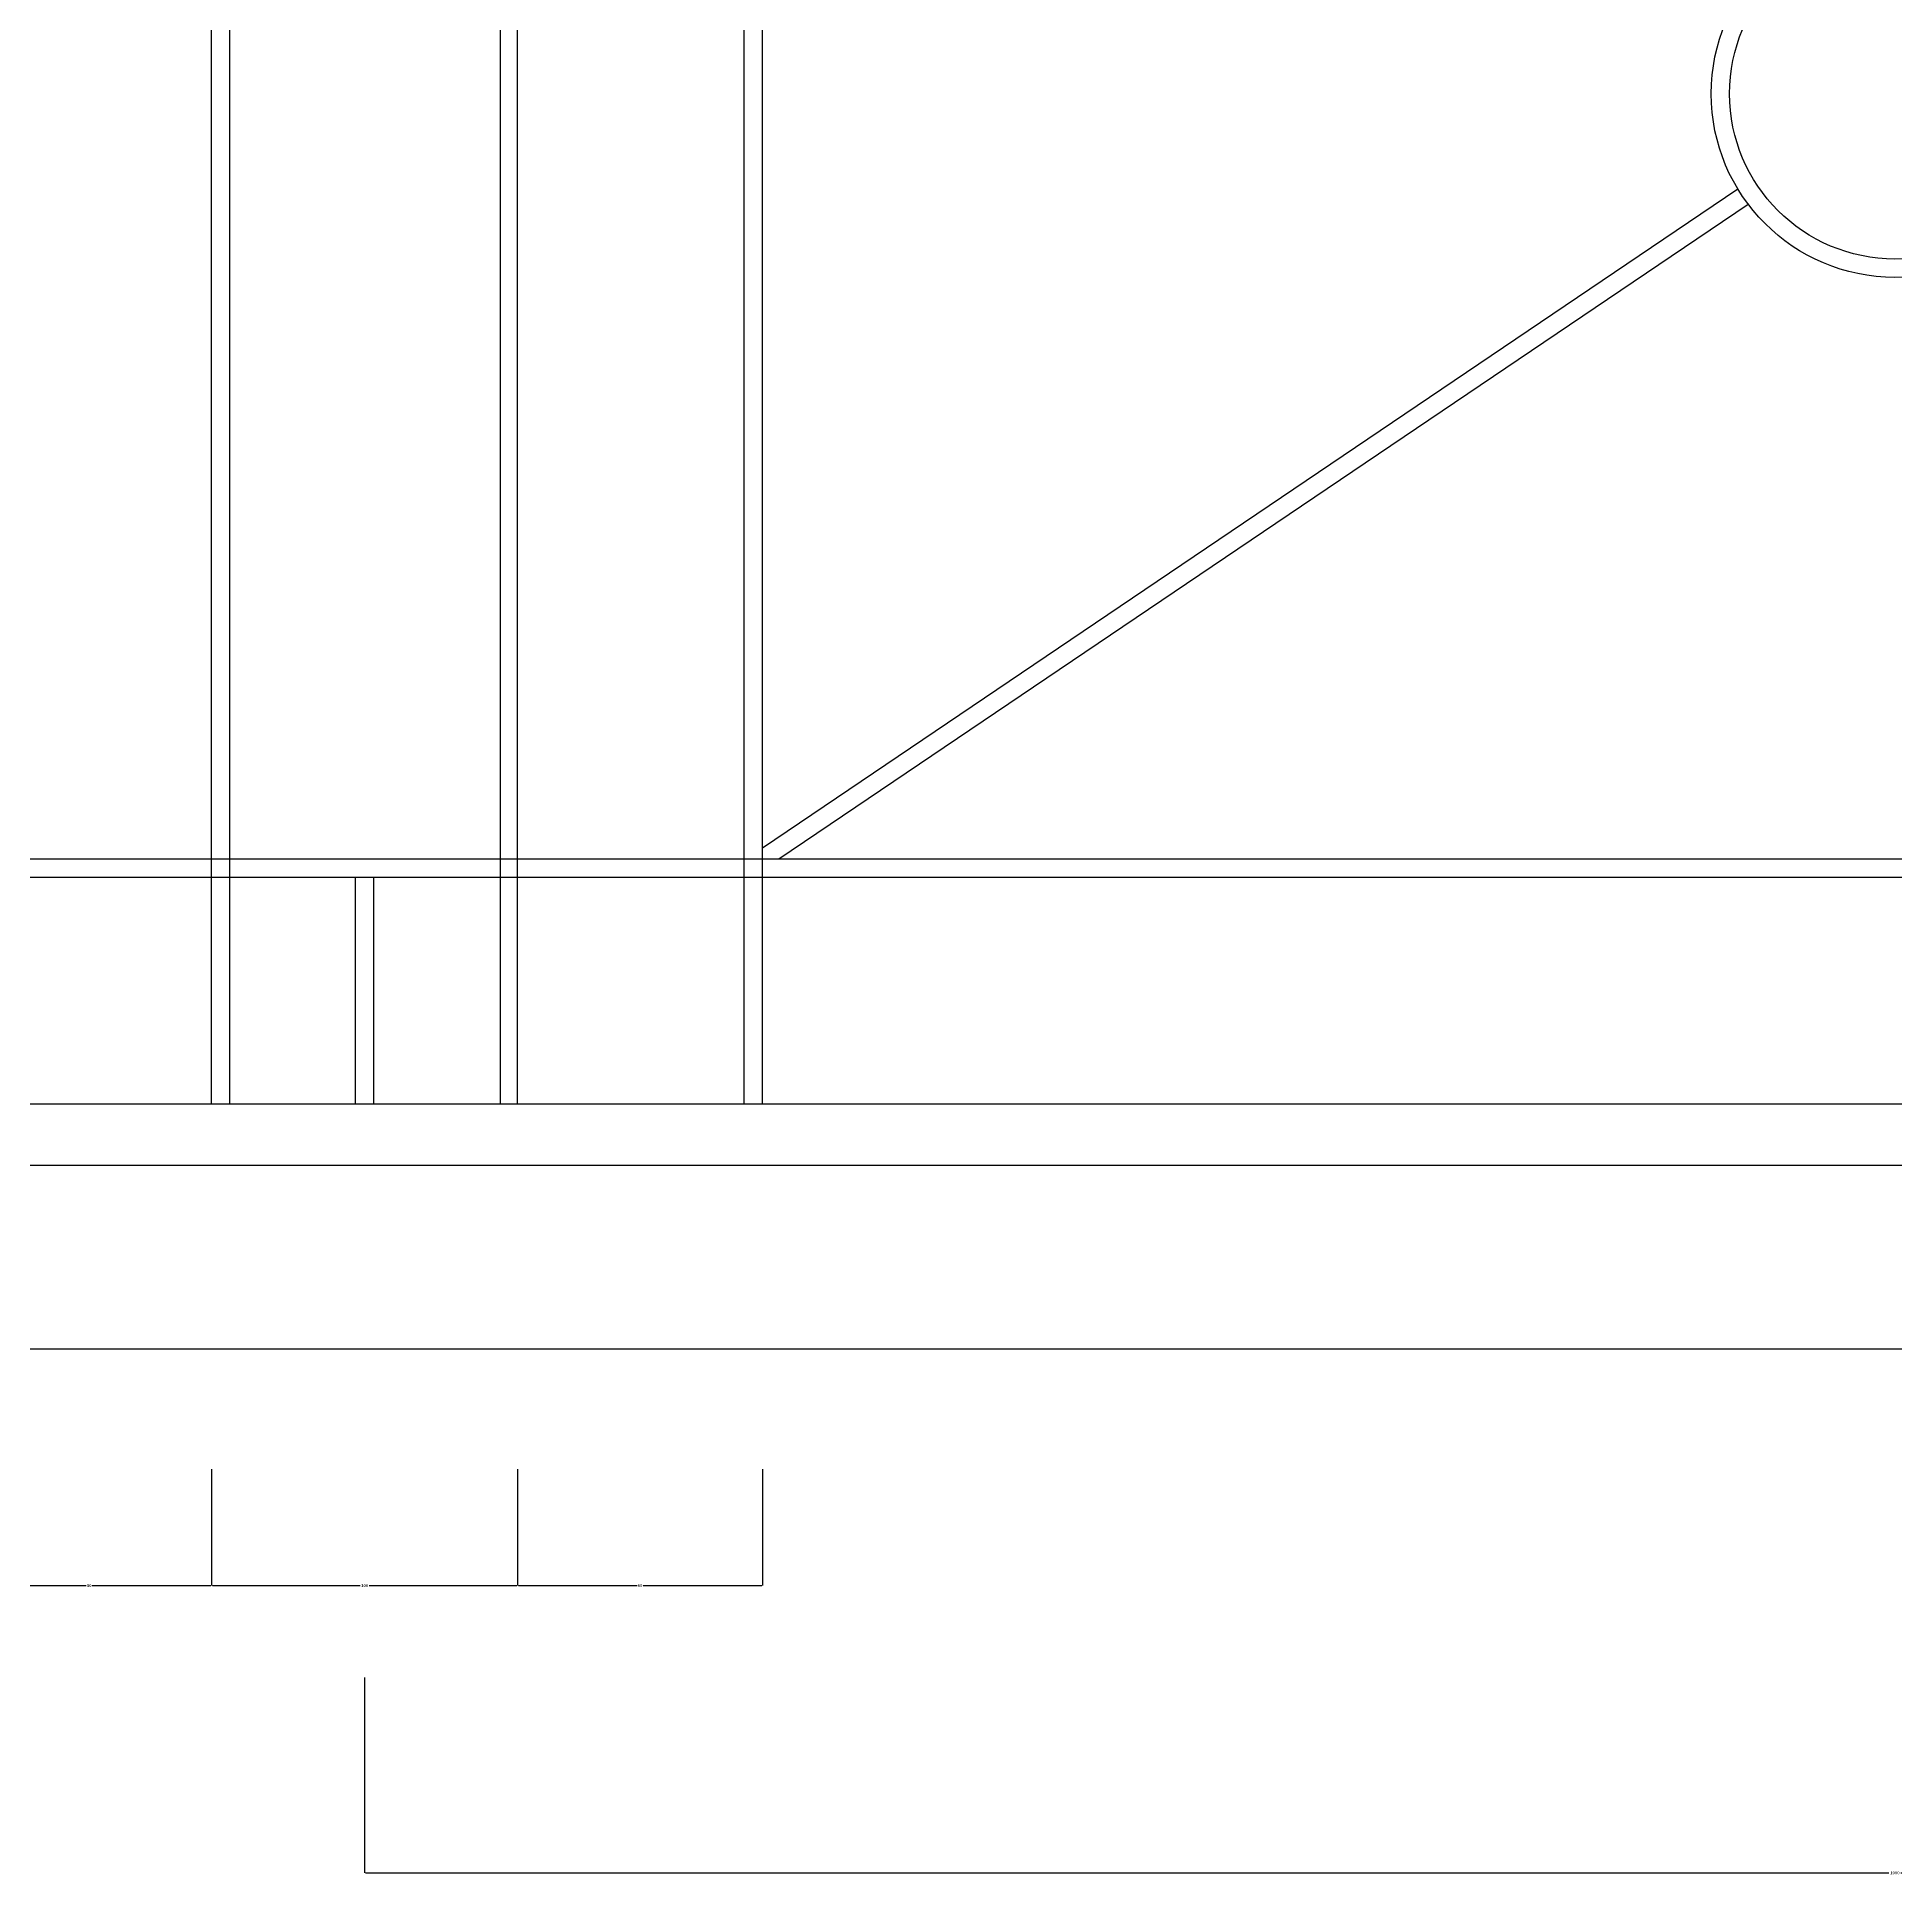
# Model space of a CAD drawing. Header units: metres. Extents: x 326 to 5262, y 5687 to 6949.
# Drawn here: x 1506 to 2113, y 5687 to 6287 of the extents above; entities that cross this region are included whole.
import ezdxf

# ---------------------------------------------------------------- set-up
doc = ezdxf.new("R2010")
doc.units = ezdxf.units.M
for name, color, linetype in [('3', 3, 'Continuous'), ('4', 4, 'Continuous'), ('DIM', 3, 'Continuous')]:
    doc.layers.add(name, color=color, linetype=linetype)
doc.dimstyles.get("Standard").update_dxf_attribs({"dimtxt": 2.5, "dimasz": 2.5, "dimexe": 1.25, "dimexo": 0.625, "dimtad": 1, "dimcen": 2.5, "dimazin": 3, "dimtfac": 1, "dimtmove": 0, "dimatfit": 3})

# ---------------------------------------------------------------- blocks, each defined once
blk = doc.blocks.new('*D10')
for p, q in [((1612.81, 5751.36), (1612.81, 5687.54)), ((2612.81, 5751.36), (2612.81, 5687.54)), ((1613.06, 5687.54), (2110.81, 5687.54)), ((2114.81, 5687.54), (2612.56, 5687.54))]:
    blk.add_line(p, q)
at = {"layer": 'Defpoints'}
for p in [(1612.81, 5751.36), (2612.81, 5751.36), (1612.81, 5687.54)]:
    blk.add_point(p, dxfattribs=at)
at = {"layer": 'DIM', "insert": (2112.81, 5687.54), "char_height": 1, "attachment_point": 5}
blk.add_mtext('1000', dxfattribs=at)
blk = doc.blocks.new('*D11')
for p, q in [((1662.81, 5819.37), (1662.81, 5781.38)), ((1742.81, 5819.37), (1742.81, 5781.38)), ((1663.06, 5781.38), (1701.81, 5781.38)), ((1703.81, 5781.38), (1742.56, 5781.38))]:
    blk.add_line(p, q)
at = {"layer": 'Defpoints'}
for p in [(1662.81, 5819.37), (1742.81, 5819.37), (1662.81, 5781.38)]:
    blk.add_point(p, dxfattribs=at)
at = {"layer": 'DIM', "insert": (1702.81, 5781.38), "char_height": 1, "attachment_point": 5}
blk.add_mtext('80', dxfattribs=at)
blk = doc.blocks.new('*D12')
for p, q in [((1482.81, 5819.37), (1482.81, 5781.38)), ((1562.81, 5819.37), (1562.81, 5781.38)), ((1483.06, 5781.38), (1521.81, 5781.38)), ((1523.81, 5781.38), (1562.56, 5781.38))]:
    blk.add_line(p, q)
at = {"layer": 'Defpoints'}
for p in [(1482.81, 5819.37), (1562.81, 5819.37), (1482.81, 5781.38)]:
    blk.add_point(p, dxfattribs=at)
at = {"layer": 'DIM', "insert": (1522.81, 5781.38), "char_height": 1, "attachment_point": 5}
blk.add_mtext('80', dxfattribs=at)
blk = doc.blocks.new('*D13')
for p, q in [((1562.81, 5819.37), (1562.81, 5781.38)), ((1662.81, 5819.37), (1662.81, 5781.38)), ((1563.06, 5781.38), (1611.31, 5781.38)), ((1614.31, 5781.38), (1662.56, 5781.38))]:
    blk.add_line(p, q)
at = {"layer": 'Defpoints'}
for p in [(1562.81, 5819.37), (1662.81, 5819.37), (1562.81, 5781.38)]:
    blk.add_point(p, dxfattribs=at)
at = {"layer": 'DIM', "insert": (1612.81, 5781.38), "char_height": 1, "attachment_point": 5}
blk.add_mtext('100', dxfattribs=at)

msp = doc.modelspace()

# ---------------------------------------------------------------- linework, layer by layer
at = {"layer": '3'}
for p, q in [((1562.81, 5938.78), (1562.81, 6595.78)), ((1662.81, 5938.78), (1662.81, 6595.78)), ((1736.81, 5938.78), (1736.81, 6597.77)), ((1742.81, 5938.78), (1742.81, 6597.77)), ((1568.81, 5938.78), (1568.81, 6518.78)), ((1657.24, 5938.78), (1657.24, 6518.78)), ((1742.81, 6022.4), (2061.48, 6237.72)), ((1748.17, 6018.78), (2064.84, 6232.74)), ((568.81, 6018.78), (5261.88, 6018.78)), ((568.81, 6012.78), (5261.88, 6012.78)), ((1609.81, 5938.78), (1609.81, 6012.78)), ((1615.81, 5938.78), (1615.81, 6012.78))]:
    msp.add_line(p, q, dxfattribs=at)
for radius in [60, 54]:
    msp.add_circle((2112.81, 6268.78), radius, dxfattribs=at)
at = {"layer": '4'}
for p, q in [((512.81, 5938.78), (5261.88, 5938.78)), ((487.81, 5918.78), (5261.88, 5918.78)), ((487.81, 5858.78), (5261.88, 5858.78))]:
    msp.add_line(p, q, dxfattribs=at)

# ---------------------------------------------------------------- dimensions: what is measured, and where the dimension line sits
at = {"layer": 'DIM'}
for base, p1, p2, picture, middle in [((1482.81, 5781.38), (1482.81, 5819.37), (1562.81, 5819.37), '*D12', (1522.81, 5781.38)), ((1562.81, 5781.38), (1562.81, 5819.37), (1662.81, 5819.37), '*D13', (1612.81, 5781.38)), ((1662.81, 5781.38), (1662.81, 5819.37), (1742.81, 5819.37), '*D11', (1702.81, 5781.38)), ((1612.81, 5687.54), (1612.81, 5751.36), (2612.81, 5751.36), '*D10', (2112.81, 5687.54))]:
    dim = msp.add_linear_dim(base=base, p1=p1, p2=p2, dimstyle='Standard', dxfattribs=at)
    dim.commit()
    dim.dimension.update_dxf_attribs({"geometry": picture, "text_midpoint": middle})

doc.saveas('drawing.dxf')
